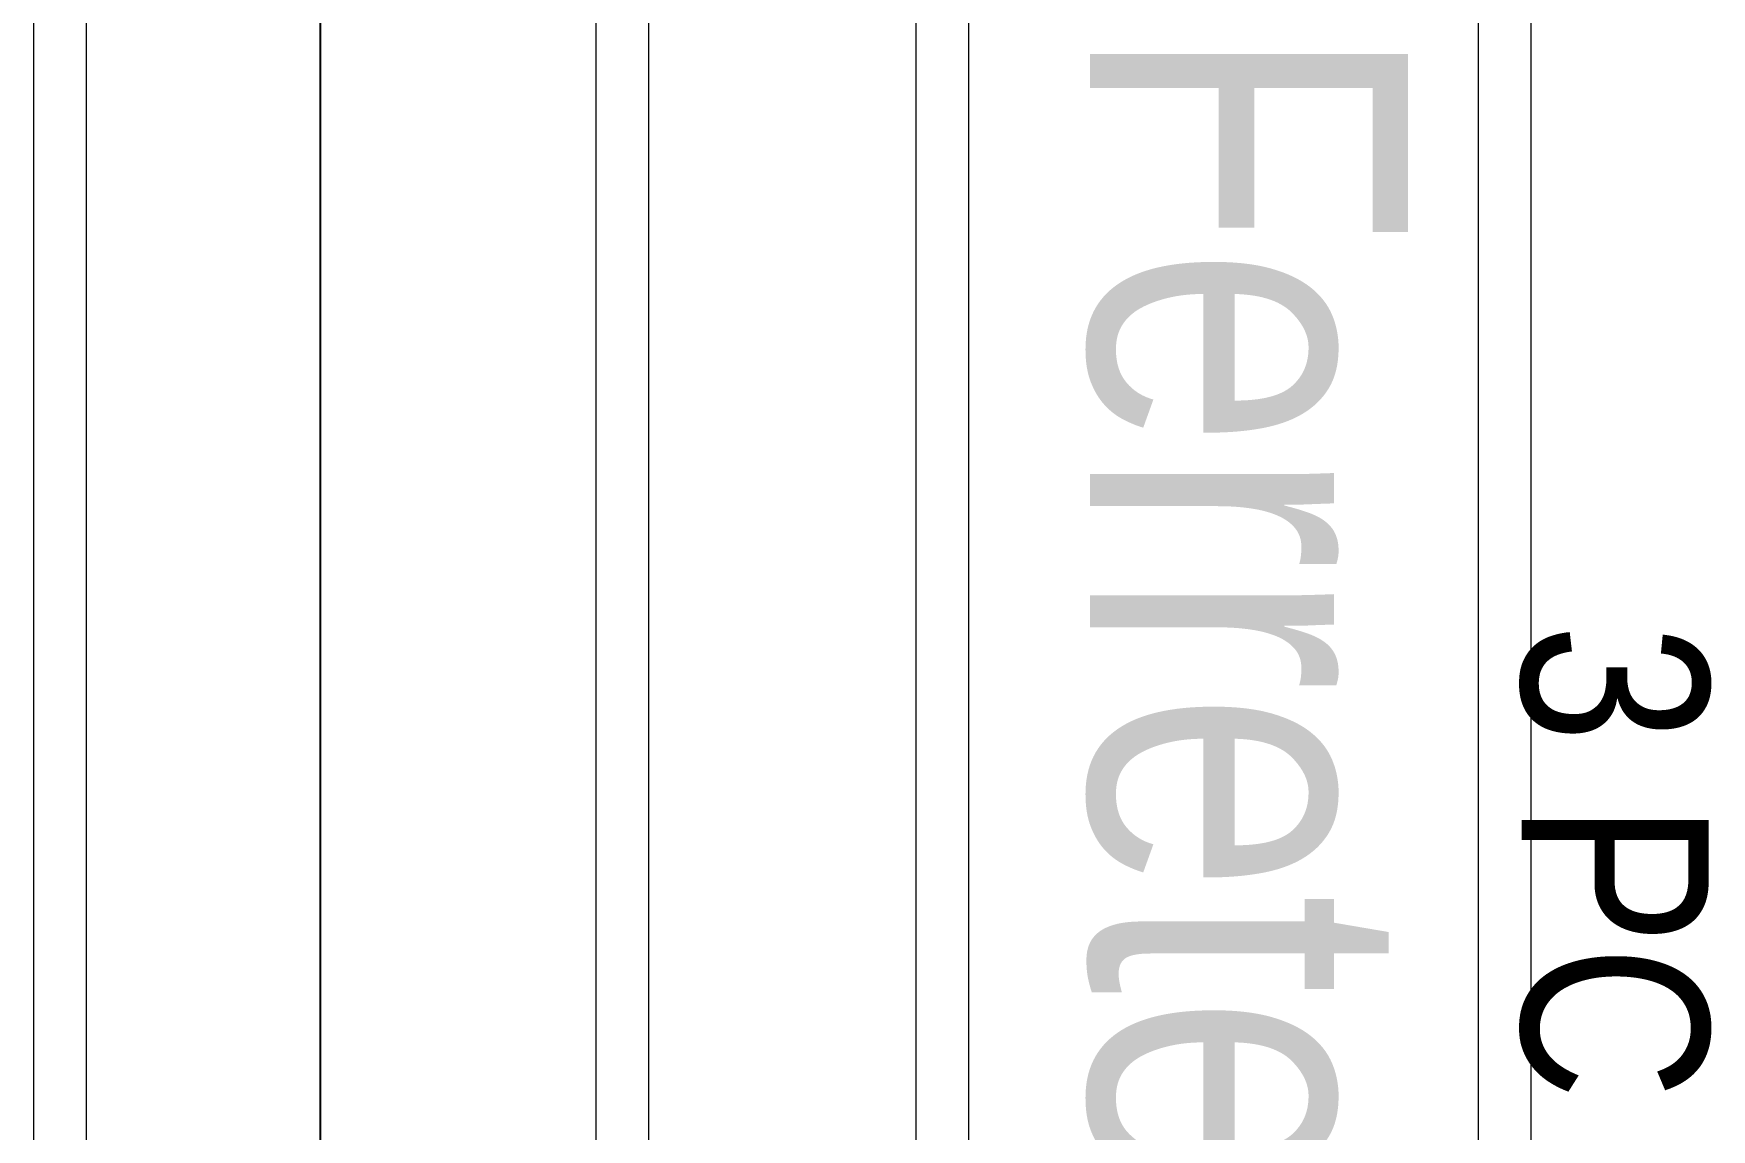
# Model space of a CAD drawing. Header units: metres. Extents: x 0 to 8715937, y -236336 to 216.
# Drawn here: x 134.377 to 135.961, y 74.106 to 75.141 of the extents above; entities that cross this region are included whole.
import ezdxf

# ---------------------------------------------------------------- set-up
doc = ezdxf.new("R2010")
doc.units = ezdxf.units.M
doc.header["$MEASUREMENT"] = 0
doc.linetypes.add('ACAD_ISO10W100', pattern=[18, 12, -3, 0, -3])
for name, color, linetype in [('0-BLOCK-EQUIPAMIENTO', 7, 'Continuous'), ('0-BLOCK-ESTRUCTURA', 7, 'Continuous'), ('AAA CONECT', 3, 'Continuous'), ('AAA LARG', 1, 'Continuous'), ('EJES', 251, 'ACAD_ISO10W100'), ('TEXTO', 7, 'Continuous')]:
    doc.layers.add(name, color=color, linetype=linetype)
doc.styles.add('AR', font='arial.ttf')

# ---------------------------------------------------------------- blocks, each defined once
blk = doc.blocks.new('DPM-ESTRUCTURA')
at = {"layer": 'EJES', "ltscale": 0.4}
blk.add_line((46.9278, 41.5801), (46.9278, 112.3301), dxfattribs=at)
blk = doc.blocks.new('larguero 2.3')
at = {"layer": 'AAA LARG', "lineweight": 5}
for p, q in [((-0.0518, -0.0032), (-0.0518, -2.2932)), ((-0.0018, -2.2932), (-0.0018, -0.0032))]:
    blk.add_line(p, q, dxfattribs=at)
blk = doc.blocks.new('DPM-EQUIPAMIENTO')
at = {"layer": 'AAA CONECT', "rotation": 180}
for p in [(46.655, 73.2583), (47.4878, 73.2583)]:
    blk.add_blockref('larguero 2.3', p, dxfattribs=at)
at = {"layer": 'AAA CONECT'}
for p in [(47.2394, 75.5558), (48.0721, 75.5558)]:
    blk.add_blockref('larguero 2.3', p, dxfattribs=at)

msp = doc.modelspace()

# ---------------------------------------------------------------- linework, layer by layer
at = {"layer": 'AAA LARG', "lineweight": 5}
for p, q in [((134.3768, 75.5515), (134.3768, 73.2615)), ((134.4268, 73.2615), (134.4268, 75.5515)), ((134.9076, 75.5526), (134.9076, 73.2626)), ((134.9576, 73.2626), (134.9576, 75.5526)), ((135.2096, 75.5515), (135.2096, 73.2615)), ((135.2596, 73.2615), (135.2596, 75.5515)), ((135.7403, 75.5526), (135.7403, 73.2626)), ((135.7903, 73.2626), (135.7903, 75.5526))]:
    msp.add_line(p, q, dxfattribs=at)

# ---------------------------------------------------------------- block references
at = {"layer": '0-BLOCK-EQUIPAMIENTO'}
msp.add_blockref('DPM-EQUIPAMIENTO', (87.72, 0), dxfattribs=at)
at = {"layer": '0-BLOCK-ESTRUCTURA', "ltscale": 0.1}
msp.add_blockref('DPM-ESTRUCTURA', (87.72, 0), dxfattribs=at)

# ---------------------------------------------------------------- texts
at = {"layer": 'TEXTO', "ltscale": 0.1, "attachment_point": 1, "rotation": 270, "style": 'AR'}
for s, insert, char_height in [('\\pi1.3081;{\\fArial Narrow|b0|i0|c0|p34;Ferretería}', (135.674, 76.4579), 0.300033), ('{\\fArial Narrow|b0|i0|c0|p34;3 PC}', (135.9579, 74.5835), 0.176497)]:
    msp.add_mtext_dynamic_manual_height_columns(s, width=4.08123, gutter_width=12.5, heights=[0], dxfattribs=dict(at, insert=insert, char_height=char_height))

doc.saveas('drawing.dxf')
